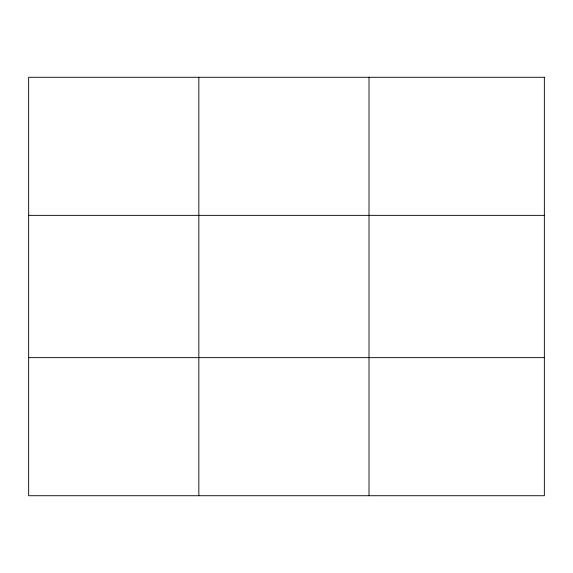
<?xml version="1.0" encoding="UTF-8"?>
<svg xmlns="http://www.w3.org/2000/svg" width="573" height="573" viewBox="0 0 573 573"><rect width="100%" height="100%" fill="white"/><g stroke="black" fill="none" stroke-linecap="round" stroke-linejoin="round"><path stroke-width="0.86" d="M198.831 77.276L198.831 495.724M369.012 77.276L369.012 495.724M28.65 215.362L544.35 215.362M28.65 357.638L544.35 357.638M544.35 77.276L544.35 495.724L28.65 495.724L28.65 77.276L544.35 77.276"/></g></svg>
